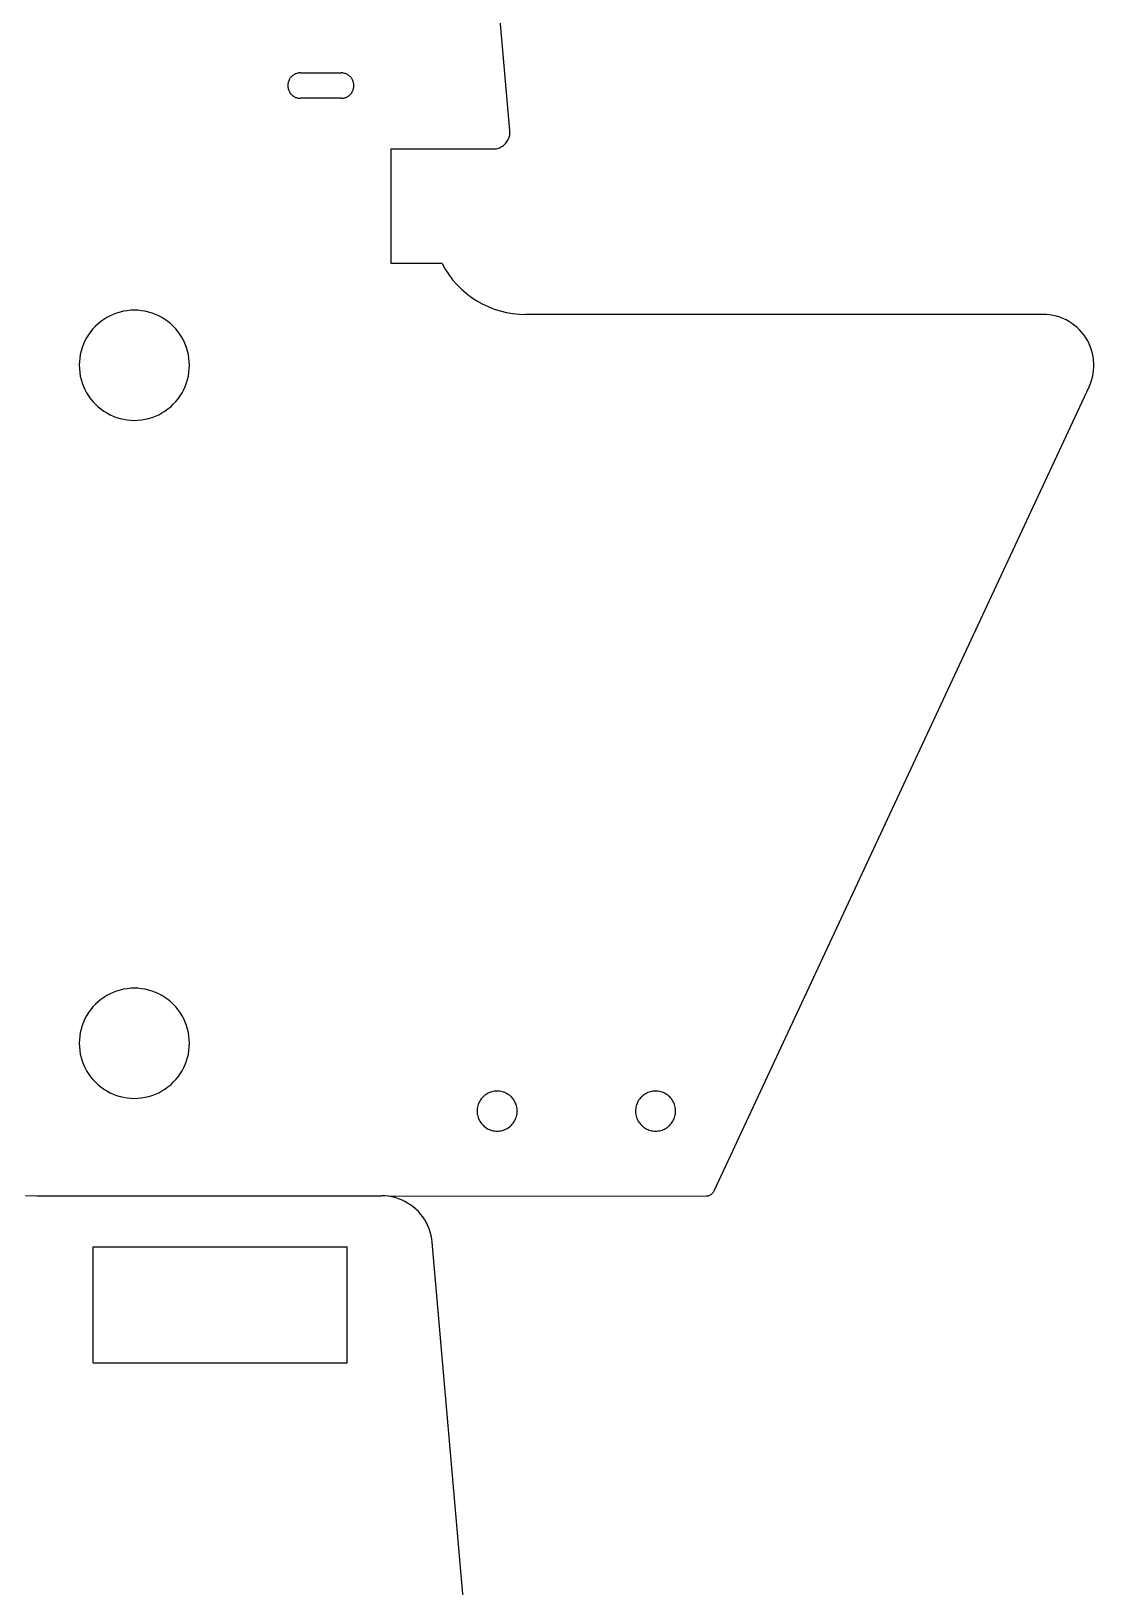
# Model space of a CAD drawing. Extents: x -22.3 to 21.7, y -13.4 to 13.4.
# Drawn here: x 14.563 to 17.031, y 1.467 to 5.08 of the extents above; entities that cross this region are included whole.
import ezdxf

# ---------------------------------------------------------------- set-up
doc = ezdxf.new("R2010")
doc.units = 0
doc.header["$MEASUREMENT"] = 0
doc.layers.get('0').update_dxf_attribs({"linetype": 'CONTINUOUS'})

msp = doc.modelspace()

# ---------------------------------------------------------------- linework, layer by layer
for p, q in [((15.675, 4.8494), (15.5053, 6.7892)), ((15.1591, 4.9557), (15.159, 4.9538)), ((15.159, 4.9538), (15.1591, 4.9519)), ((15.1593, 4.9577), (15.1591, 4.9557)), ((15.1591, 4.9519), (15.1593, 4.9499)), ((15.1596, 4.9596), (15.1593, 4.9577)), ((15.16, 4.9614), (15.1596, 4.9596)), ((15.1606, 4.9633), (15.16, 4.9614)), ((15.1613, 4.9651), (15.1606, 4.9633)), ((15.1621, 4.9669), (15.1613, 4.9651)), ((15.163, 4.9686), (15.1621, 4.9669)), ((15.164, 4.9702), (15.163, 4.9686)), ((15.1651, 4.9718), (15.164, 4.9702)), ((15.1664, 4.9733), (15.1651, 4.9718)), ((15.1677, 4.9747), (15.1664, 4.9733)), ((15.1691, 4.976), (15.1677, 4.9747)), ((15.1706, 4.9772), (15.1691, 4.976)), ((15.1722, 4.9783), (15.1706, 4.9772)), ((15.1738, 4.9794), (15.1722, 4.9783)), ((15.1755, 4.9803), (15.1738, 4.9794)), ((15.1773, 4.9811), (15.1755, 4.9803)), ((15.1791, 4.9818), (15.1773, 4.9811)), ((15.1809, 4.9823), (15.1791, 4.9818)), ((15.1828, 4.9828), (15.1809, 4.9823)), ((15.1847, 4.9831), (15.1828, 4.9828)), ((15.1866, 4.9833), (15.1847, 4.9831)), ((15.1886, 4.9833), (15.1866, 4.9833)), ((15.1886, 4.9833), (15.2831, 4.9833)), ((15.285, 4.9833), (15.2831, 4.9833)), ((15.2869, 4.9831), (15.285, 4.9833)), ((15.2888, 4.9828), (15.2869, 4.9831)), ((15.2907, 4.9823), (15.2888, 4.9828)), ((15.2925, 4.9818), (15.2907, 4.9823)), ((15.2944, 4.9811), (15.2925, 4.9818)), ((15.2961, 4.9803), (15.2944, 4.9811)), ((15.2978, 4.9794), (15.2961, 4.9803)), ((15.2995, 4.9783), (15.2978, 4.9794)), ((15.301, 4.9772), (15.2995, 4.9783)), ((15.3025, 4.976), (15.301, 4.9772)), ((15.3039, 4.9747), (15.3025, 4.976)), ((15.3053, 4.9733), (15.3039, 4.9747)), ((15.3065, 4.9718), (15.3053, 4.9733)), ((15.3076, 4.9702), (15.3065, 4.9718)), ((15.3086, 4.9686), (15.3076, 4.9702)), ((15.3095, 4.9669), (15.3086, 4.9686)), ((15.3103, 4.9651), (15.3095, 4.9669)), ((15.311, 4.9633), (15.3103, 4.9651)), ((15.3116, 4.9614), (15.311, 4.9633)), ((15.312, 4.9596), (15.3116, 4.9614)), ((15.3123, 4.9577), (15.312, 4.9596)), ((15.3125, 4.9557), (15.3123, 4.9577)), ((15.3123, 4.9499), (15.3125, 4.9519)), ((15.3126, 4.9538), (15.3125, 4.9557)), ((15.3125, 4.9519), (15.3126, 4.9538)), ((15.1593, 4.9499), (15.1596, 4.948)), ((15.1596, 4.948), (15.16, 4.9462)), ((15.16, 4.9462), (15.1606, 4.9443)), ((15.1606, 4.9443), (15.1613, 4.9425)), ((15.1613, 4.9425), (15.1621, 4.9407)), ((15.1621, 4.9407), (15.163, 4.939)), ((15.163, 4.939), (15.164, 4.9374)), ((15.164, 4.9374), (15.1651, 4.9358)), ((15.1651, 4.9358), (15.1664, 4.9343)), ((15.1664, 4.9343), (15.1677, 4.9329)), ((15.1677, 4.9329), (15.1691, 4.9316)), ((15.1691, 4.9316), (15.1706, 4.9304)), ((15.1706, 4.9304), (15.1722, 4.9292)), ((15.1722, 4.9292), (15.1738, 4.9282)), ((15.1738, 4.9282), (15.1755, 4.9273)), ((15.1755, 4.9273), (15.1773, 4.9265)), ((15.1773, 4.9265), (15.1791, 4.9258)), ((15.1791, 4.9258), (15.1809, 4.9253)), ((15.1809, 4.9253), (15.1828, 4.9248)), ((15.1828, 4.9248), (15.1847, 4.9245)), ((15.1847, 4.9245), (15.1866, 4.9243)), ((15.1866, 4.9243), (15.1886, 4.9243)), ((15.2831, 4.9243), (15.1886, 4.9243)), ((15.2831, 4.9243), (15.285, 4.9243)), ((15.285, 4.9243), (15.2869, 4.9245)), ((15.2869, 4.9245), (15.2888, 4.9248)), ((15.2888, 4.9248), (15.2907, 4.9253)), ((15.2907, 4.9253), (15.2925, 4.9258)), ((15.2925, 4.9258), (15.2944, 4.9265)), ((15.2944, 4.9265), (15.2961, 4.9273)), ((15.2961, 4.9273), (15.2978, 4.9282)), ((15.2978, 4.9282), (15.2995, 4.9292)), ((15.2995, 4.9292), (15.301, 4.9304)), ((15.301, 4.9304), (15.3025, 4.9316)), ((15.3025, 4.9316), (15.3039, 4.9329)), ((15.3039, 4.9329), (15.3053, 4.9343)), ((15.3053, 4.9343), (15.3065, 4.9358)), ((15.3065, 4.9358), (15.3076, 4.9374)), ((15.3076, 4.9374), (15.3086, 4.939)), ((15.3086, 4.939), (15.3095, 4.9407)), ((15.3095, 4.9407), (15.3103, 4.9425)), ((15.3103, 4.9425), (15.311, 4.9443)), ((15.311, 4.9443), (15.3116, 4.9462)), ((15.3116, 4.9462), (15.312, 4.948)), ((15.312, 4.948), (15.3123, 4.9499)), ((15.6749, 4.8415), (15.6751, 4.8441)), ((15.6751, 4.8467), (15.675, 4.8494)), ((15.6751, 4.8441), (15.6751, 4.8467)), ((15.3992, 4.5404), (15.3992, 4.8066)), ((15.3992, 4.8066), (15.6358, 4.8066)), ((15.6358, 4.8066), (15.6384, 4.8066)), ((15.6384, 4.8066), (15.641, 4.8069)), ((15.641, 4.8069), (15.6435, 4.8073)), ((15.6435, 4.8073), (15.6461, 4.8079)), ((15.6461, 4.8079), (15.6486, 4.8087)), ((15.6486, 4.8087), (15.651, 4.8096)), ((15.651, 4.8096), (15.6534, 4.8107)), ((15.6534, 4.8107), (15.6557, 4.812)), ((15.6557, 4.812), (15.6579, 4.8134)), ((15.6579, 4.8134), (15.66, 4.8149)), ((15.66, 4.8149), (15.662, 4.8166)), ((15.662, 4.8166), (15.6639, 4.8184)), ((15.6639, 4.8184), (15.6657, 4.8203)), ((15.6657, 4.8203), (15.6673, 4.8223)), ((15.6673, 4.8223), (15.6688, 4.8245)), ((15.6688, 4.8245), (15.6701, 4.8267)), ((15.6701, 4.8267), (15.6713, 4.829)), ((15.6713, 4.829), (15.6724, 4.8314)), ((15.6724, 4.8314), (15.6732, 4.8339)), ((15.6732, 4.8339), (15.674, 4.8364)), ((15.674, 4.8364), (15.6745, 4.839)), ((15.6745, 4.839), (15.6749, 4.8415)), ((15.5173, 4.5404), (15.3992, 4.5404)), ((15.5173, 4.5404), (15.5246, 4.5274)), ((15.5246, 4.5274), (15.5328, 4.5149)), ((15.5328, 4.5149), (15.5418, 4.503)), ((15.5418, 4.503), (15.5516, 4.4917)), ((15.5516, 4.4917), (15.5622, 4.4812)), ((15.5622, 4.4812), (15.5734, 4.4714)), ((15.5734, 4.4714), (15.5853, 4.4623)), ((15.5853, 4.4623), (15.5978, 4.4541)), ((15.5978, 4.4541), (15.6108, 4.4468)), ((15.6108, 4.4468), (15.6243, 4.4404)), ((14.7317, 4.4106), (14.7249, 4.4057)), ((14.7388, 4.415), (14.7317, 4.4106)), ((14.7462, 4.4189), (14.7388, 4.415)), ((14.7538, 4.4224), (14.7462, 4.4189)), ((14.7616, 4.4254), (14.7538, 4.4224)), ((14.7696, 4.4278), (14.7616, 4.4254)), ((14.7778, 4.4297), (14.7696, 4.4278)), ((14.786, 4.431), (14.7778, 4.4297)), ((14.7944, 4.4319), (14.786, 4.431)), ((14.8027, 4.4321), (14.7944, 4.4319)), ((14.8111, 4.4319), (14.8027, 4.4321)), ((14.8194, 4.431), (14.8111, 4.4319)), ((14.8277, 4.4297), (14.8194, 4.431)), ((14.8359, 4.4278), (14.8277, 4.4297)), ((14.8439, 4.4254), (14.8359, 4.4278)), ((14.8517, 4.4224), (14.8439, 4.4254)), ((14.8593, 4.4189), (14.8517, 4.4224)), ((14.8667, 4.415), (14.8593, 4.4189)), ((14.8738, 4.4106), (14.8667, 4.415)), ((14.8806, 4.4057), (14.8738, 4.4106)), ((15.6243, 4.4404), (15.6382, 4.4349)), ((15.6382, 4.4349), (15.6524, 4.4304)), ((15.6524, 4.4304), (15.6669, 4.4269)), ((15.6669, 4.4269), (15.6816, 4.4243)), ((15.6816, 4.4243), (15.6965, 4.4228)), ((15.6965, 4.4228), (15.7114, 4.4223)), ((16.9133, 4.4223), (15.7114, 4.4223)), ((16.9212, 4.422), (16.9133, 4.4223)), ((16.929, 4.4212), (16.9212, 4.422)), ((16.9368, 4.4199), (16.929, 4.4212)), ((16.9445, 4.4181), (16.9368, 4.4199)), ((16.9521, 4.4158), (16.9445, 4.4181)), ((16.9594, 4.4129), (16.9521, 4.4158)), ((16.9666, 4.4096), (16.9594, 4.4129)), ((16.9735, 4.4058), (16.9666, 4.4096)), ((14.6964, 4.3753), (14.6919, 4.3682)), ((14.7012, 4.3821), (14.6964, 4.3753)), ((14.7065, 4.3886), (14.7012, 4.3821)), ((14.7123, 4.3947), (14.7065, 4.3886)), ((14.7184, 4.4004), (14.7123, 4.3947)), ((14.7249, 4.4057), (14.7184, 4.4004)), ((14.8871, 4.4004), (14.8806, 4.4057)), ((14.8932, 4.3947), (14.8871, 4.4004)), ((14.8989, 4.3886), (14.8932, 4.3947)), ((14.9043, 4.3821), (14.8989, 4.3886)), ((14.9091, 4.3753), (14.9043, 4.3821)), ((14.9136, 4.3682), (14.9091, 4.3753)), ((16.9802, 4.4015), (16.9735, 4.4058)), ((16.9865, 4.3968), (16.9802, 4.4015)), ((16.9926, 4.3917), (16.9865, 4.3968)), ((16.9982, 4.3862), (16.9926, 4.3917)), ((17.0035, 4.3804), (16.9982, 4.3862)), ((17.0084, 4.3742), (17.0035, 4.3804)), ((17.0129, 4.3677), (17.0084, 4.3742)), ((14.6792, 4.3373), (14.6772, 4.3292)), ((14.6816, 4.3453), (14.6792, 4.3373)), ((14.6845, 4.3532), (14.6816, 4.3453)), ((14.688, 4.3608), (14.6845, 4.3532)), ((14.6919, 4.3682), (14.688, 4.3608)), ((14.9175, 4.3608), (14.9136, 4.3682)), ((14.921, 4.3532), (14.9175, 4.3608)), ((14.9239, 4.3453), (14.921, 4.3532)), ((14.9263, 4.3373), (14.9239, 4.3453)), ((14.9282, 4.3292), (14.9263, 4.3373)), ((17.0169, 4.3608), (17.0129, 4.3677)), ((17.0205, 4.3538), (17.0169, 4.3608)), ((17.0235, 4.3465), (17.0205, 4.3538)), ((17.0261, 4.3391), (17.0235, 4.3465)), ((17.0282, 4.3314), (17.0261, 4.3391)), ((14.6751, 4.3126), (14.6748, 4.3042)), ((14.6748, 4.3042), (14.6751, 4.2958)), ((14.6759, 4.3209), (14.6751, 4.3126)), ((14.6772, 4.3292), (14.6759, 4.3209)), ((14.9296, 4.3209), (14.9282, 4.3292)), ((14.9304, 4.3126), (14.9296, 4.3209)), ((14.9307, 4.3042), (14.9304, 4.3126)), ((14.9304, 4.2958), (14.9307, 4.3042)), ((17.0298, 4.3237), (17.0282, 4.3314)), ((17.0308, 4.3159), (17.0298, 4.3237)), ((17.0313, 4.308), (17.0308, 4.3159)), ((17.0313, 4.3001), (17.0313, 4.308)), ((14.6751, 4.2958), (14.6759, 4.2875)), ((14.6759, 4.2875), (14.6772, 4.2792)), ((14.6772, 4.2792), (14.6792, 4.2711)), ((14.6792, 4.2711), (14.6816, 4.2631)), ((14.9239, 4.2631), (14.9263, 4.2711)), ((14.9263, 4.2711), (14.9282, 4.2792)), ((14.9282, 4.2792), (14.9296, 4.2875)), ((14.9296, 4.2875), (14.9304, 4.2958)), ((17.0234, 4.2615), (17.026, 4.269)), ((17.026, 4.269), (17.0281, 4.2766)), ((17.0281, 4.2766), (17.0297, 4.2844)), ((17.0297, 4.2844), (17.0308, 4.2922)), ((17.0308, 4.2922), (17.0313, 4.3001)), ((14.6816, 4.2631), (14.6845, 4.2552)), ((14.6845, 4.2552), (14.688, 4.2476)), ((14.688, 4.2476), (14.6919, 4.2402)), ((14.6919, 4.2402), (14.6964, 4.2331)), ((14.6964, 4.2331), (14.7012, 4.2263)), ((14.9043, 4.2263), (14.9091, 4.2331)), ((14.9091, 4.2331), (14.9136, 4.2402)), ((14.9136, 4.2402), (14.9175, 4.2476)), ((14.9175, 4.2476), (14.921, 4.2552)), ((14.921, 4.2552), (14.9239, 4.2631)), ((16.1493, 2.3864), (17.0203, 4.2543)), ((17.0203, 4.2543), (17.0234, 4.2615)), ((14.7012, 4.2263), (14.7065, 4.2198)), ((14.7065, 4.2198), (14.7123, 4.2137)), ((14.7123, 4.2137), (14.7184, 4.208)), ((14.7184, 4.208), (14.7249, 4.2027)), ((14.7249, 4.2027), (14.7317, 4.1978)), ((14.7317, 4.1978), (14.7388, 4.1934)), ((14.7388, 4.1934), (14.7462, 4.1894)), ((14.8593, 4.1894), (14.8667, 4.1934)), ((14.8667, 4.1934), (14.8738, 4.1978)), ((14.8738, 4.1978), (14.8806, 4.2027)), ((14.8806, 4.2027), (14.8871, 4.208)), ((14.8871, 4.208), (14.8932, 4.2137)), ((14.8932, 4.2137), (14.8989, 4.2198)), ((14.8989, 4.2198), (14.9043, 4.2263)), ((14.7462, 4.1894), (14.7538, 4.186)), ((14.7538, 4.186), (14.7616, 4.183)), ((14.7616, 4.183), (14.7696, 4.1806)), ((14.7696, 4.1806), (14.7778, 4.1787)), ((14.7778, 4.1787), (14.786, 4.1773)), ((14.786, 4.1773), (14.7944, 4.1765)), ((14.7944, 4.1765), (14.8027, 4.1762)), ((14.8027, 4.1762), (14.8111, 4.1765)), ((14.8111, 4.1765), (14.8194, 4.1773)), ((14.8194, 4.1773), (14.8277, 4.1787)), ((14.8277, 4.1787), (14.8359, 4.1806)), ((14.8359, 4.1806), (14.8439, 4.183)), ((14.8439, 4.183), (14.8517, 4.186)), ((14.8517, 4.186), (14.8593, 4.1894)), ((14.7778, 2.8549), (14.7696, 2.853)), ((14.786, 2.8562), (14.7778, 2.8549)), ((14.7944, 2.8571), (14.786, 2.8562)), ((14.8027, 2.8573), (14.7944, 2.8571)), ((14.8111, 2.8571), (14.8027, 2.8573)), ((14.8194, 2.8562), (14.8111, 2.8571)), ((14.8277, 2.8549), (14.8194, 2.8562)), ((14.8359, 2.853), (14.8277, 2.8549)), ((14.7123, 2.8199), (14.7065, 2.8138)), ((14.7184, 2.8256), (14.7123, 2.8199)), ((14.7249, 2.8309), (14.7184, 2.8256)), ((14.7317, 2.8358), (14.7249, 2.8309)), ((14.7388, 2.8402), (14.7317, 2.8358)), ((14.7462, 2.8441), (14.7388, 2.8402)), ((14.7538, 2.8476), (14.7462, 2.8441)), ((14.7616, 2.8505), (14.7538, 2.8476)), ((14.7696, 2.853), (14.7616, 2.8505)), ((14.8439, 2.8505), (14.8359, 2.853)), ((14.8517, 2.8476), (14.8439, 2.8505)), ((14.8593, 2.8441), (14.8517, 2.8476)), ((14.8667, 2.8402), (14.8593, 2.8441)), ((14.8738, 2.8358), (14.8667, 2.8402)), ((14.8806, 2.8309), (14.8738, 2.8358)), ((14.8871, 2.8256), (14.8806, 2.8309)), ((14.8932, 2.8199), (14.8871, 2.8256)), ((14.8989, 2.8138), (14.8932, 2.8199)), ((14.688, 2.786), (14.6845, 2.7784)), ((14.6919, 2.7934), (14.688, 2.786)), ((14.6964, 2.8005), (14.6919, 2.7934)), ((14.7012, 2.8073), (14.6964, 2.8005)), ((14.7065, 2.8138), (14.7012, 2.8073)), ((14.9043, 2.8073), (14.8989, 2.8138)), ((14.9091, 2.8005), (14.9043, 2.8073)), ((14.9136, 2.7934), (14.9091, 2.8005)), ((14.9175, 2.786), (14.9136, 2.7934)), ((14.921, 2.7784), (14.9175, 2.786)), ((14.6772, 2.7543), (14.6759, 2.7461)), ((14.6792, 2.7625), (14.6772, 2.7543)), ((14.6816, 2.7705), (14.6792, 2.7625)), ((14.6845, 2.7784), (14.6816, 2.7705)), ((14.9239, 2.7705), (14.921, 2.7784)), ((14.9263, 2.7625), (14.9239, 2.7705)), ((14.9282, 2.7543), (14.9263, 2.7625)), ((14.9296, 2.7461), (14.9282, 2.7543)), ((14.6751, 2.7378), (14.6748, 2.7294)), ((14.6748, 2.7294), (14.6751, 2.721)), ((14.6759, 2.7461), (14.6751, 2.7378)), ((14.6751, 2.721), (14.6759, 2.7127)), ((14.6759, 2.7127), (14.6772, 2.7044)), ((14.9282, 2.7044), (14.9296, 2.7127)), ((14.9304, 2.7378), (14.9296, 2.7461)), ((14.9296, 2.7127), (14.9304, 2.721)), ((14.9307, 2.7294), (14.9304, 2.7378)), ((14.9304, 2.721), (14.9307, 2.7294)), ((14.6772, 2.7044), (14.6792, 2.6963)), ((14.6792, 2.6963), (14.6816, 2.6883)), ((14.6816, 2.6883), (14.6845, 2.6804)), ((14.6845, 2.6804), (14.688, 2.6728)), ((14.9175, 2.6728), (14.921, 2.6804)), ((14.921, 2.6804), (14.9239, 2.6883)), ((14.9239, 2.6883), (14.9263, 2.6963)), ((14.9263, 2.6963), (14.9282, 2.7044)), ((14.688, 2.6728), (14.6919, 2.6654)), ((14.6919, 2.6654), (14.6964, 2.6583)), ((14.6964, 2.6583), (14.7012, 2.6515)), ((14.7012, 2.6515), (14.7065, 2.645)), ((14.7065, 2.645), (14.7123, 2.6389)), ((14.7123, 2.6389), (14.7184, 2.6332)), ((14.8871, 2.6332), (14.8932, 2.6389)), ((14.8932, 2.6389), (14.8989, 2.645)), ((14.8989, 2.645), (14.9043, 2.6515)), ((14.9043, 2.6515), (14.9091, 2.6583)), ((14.9091, 2.6583), (14.9136, 2.6654)), ((14.9136, 2.6654), (14.9175, 2.6728)), ((14.7184, 2.6332), (14.7249, 2.6279)), ((14.7249, 2.6279), (14.7317, 2.623)), ((14.7317, 2.623), (14.7388, 2.6186)), ((14.7388, 2.6186), (14.7462, 2.6146)), ((14.7462, 2.6146), (14.7538, 2.6112)), ((14.7538, 2.6112), (14.7616, 2.6082)), ((14.7616, 2.6082), (14.7696, 2.6058)), ((14.7696, 2.6058), (14.7778, 2.6039)), ((14.7778, 2.6039), (14.786, 2.6025)), ((14.786, 2.6025), (14.7944, 2.6017)), ((14.8111, 2.6017), (14.8194, 2.6025)), ((14.8194, 2.6025), (14.8277, 2.6039)), ((14.8277, 2.6039), (14.8359, 2.6058)), ((14.8359, 2.6058), (14.8439, 2.6082)), ((14.8439, 2.6082), (14.8517, 2.6112)), ((14.8517, 2.6112), (14.8593, 2.6146)), ((14.8593, 2.6146), (14.8667, 2.6186)), ((14.8667, 2.6186), (14.8738, 2.623)), ((14.8738, 2.623), (14.8806, 2.6279)), ((14.8806, 2.6279), (14.8871, 2.6332)), ((15.6104, 2.6026), (15.6085, 2.6002)), ((15.6125, 2.6048), (15.6104, 2.6026)), ((15.6147, 2.6069), (15.6125, 2.6048)), ((15.6171, 2.6088), (15.6147, 2.6069)), ((15.6195, 2.6106), (15.6171, 2.6088)), ((15.6221, 2.6122), (15.6195, 2.6106)), ((15.6248, 2.6136), (15.6221, 2.6122)), ((15.6276, 2.6149), (15.6248, 2.6136)), ((15.6304, 2.6159), (15.6276, 2.6149)), ((15.6333, 2.6168), (15.6304, 2.6159)), ((15.6363, 2.6175), (15.6333, 2.6168)), ((15.6393, 2.618), (15.6363, 2.6175)), ((15.6423, 2.6183), (15.6393, 2.618)), ((15.6454, 2.6184), (15.6423, 2.6183)), ((15.6484, 2.6183), (15.6454, 2.6184)), ((15.6514, 2.618), (15.6484, 2.6183)), ((15.6544, 2.6175), (15.6514, 2.618)), ((15.6574, 2.6168), (15.6544, 2.6175)), ((15.6603, 2.6159), (15.6574, 2.6168)), ((15.6632, 2.6149), (15.6603, 2.6159)), ((15.6659, 2.6136), (15.6632, 2.6149)), ((15.6686, 2.6122), (15.6659, 2.6136)), ((15.6712, 2.6106), (15.6686, 2.6122)), ((15.6737, 2.6088), (15.6712, 2.6106)), ((15.676, 2.6069), (15.6737, 2.6088)), ((15.6783, 2.6048), (15.676, 2.6069)), ((15.6803, 2.6026), (15.6783, 2.6048)), ((15.6823, 2.6002), (15.6803, 2.6026)), ((15.9784, 2.6026), (15.9765, 2.6002)), ((15.9805, 2.6048), (15.9784, 2.6026)), ((15.9827, 2.6069), (15.9805, 2.6048)), ((15.9851, 2.6088), (15.9827, 2.6069)), ((15.9875, 2.6106), (15.9851, 2.6088)), ((15.9901, 2.6122), (15.9875, 2.6106)), ((15.9928, 2.6136), (15.9901, 2.6122)), ((15.9956, 2.6149), (15.9928, 2.6136)), ((15.9984, 2.6159), (15.9956, 2.6149)), ((16.0013, 2.6168), (15.9984, 2.6159)), ((16.0043, 2.6175), (16.0013, 2.6168)), ((16.0073, 2.618), (16.0043, 2.6175)), ((16.0103, 2.6183), (16.0073, 2.618)), ((16.0134, 2.6184), (16.0103, 2.6183)), ((16.0164, 2.6183), (16.0134, 2.6184)), ((16.0194, 2.618), (16.0164, 2.6183)), ((16.0224, 2.6175), (16.0194, 2.618)), ((16.0254, 2.6168), (16.0224, 2.6175)), ((16.0283, 2.6159), (16.0254, 2.6168)), ((16.0312, 2.6149), (16.0283, 2.6159)), ((16.0339, 2.6136), (16.0312, 2.6149)), ((16.0366, 2.6122), (16.0339, 2.6136)), ((16.0392, 2.6106), (16.0366, 2.6122)), ((16.0417, 2.6088), (16.0392, 2.6106)), ((16.044, 2.6069), (16.0417, 2.6088)), ((16.0463, 2.6048), (16.044, 2.6069)), ((16.0483, 2.6026), (16.0463, 2.6048)), ((16.0503, 2.6002), (16.0483, 2.6026)), ((14.7944, 2.6017), (14.8027, 2.6014)), ((14.8027, 2.6014), (14.8111, 2.6017)), ((15.599, 2.5749), (15.5989, 2.5719)), ((15.5989, 2.5719), (15.599, 2.5689)), ((15.5993, 2.578), (15.599, 2.5749)), ((15.599, 2.5689), (15.5993, 2.5658)), ((15.5998, 2.581), (15.5993, 2.578)), ((15.5993, 2.5658), (15.5998, 2.5628)), ((15.6005, 2.5839), (15.5998, 2.581)), ((15.6013, 2.5869), (15.6005, 2.5839)), ((15.6024, 2.5897), (15.6013, 2.5869)), ((15.6037, 2.5925), (15.6024, 2.5897)), ((15.6051, 2.5952), (15.6037, 2.5925)), ((15.6067, 2.5977), (15.6051, 2.5952)), ((15.6085, 2.6002), (15.6067, 2.5977)), ((15.684, 2.5977), (15.6823, 2.6002)), ((15.6856, 2.5952), (15.684, 2.5977)), ((15.6871, 2.5925), (15.6856, 2.5952)), ((15.6883, 2.5897), (15.6871, 2.5925)), ((15.6894, 2.5869), (15.6883, 2.5897)), ((15.6903, 2.5839), (15.6894, 2.5869)), ((15.691, 2.581), (15.6903, 2.5839)), ((15.6915, 2.578), (15.691, 2.581)), ((15.691, 2.5628), (15.6915, 2.5658)), ((15.6918, 2.5749), (15.6915, 2.578)), ((15.6915, 2.5658), (15.6918, 2.5689)), ((15.6919, 2.5719), (15.6918, 2.5749)), ((15.6918, 2.5689), (15.6919, 2.5719)), ((15.967, 2.5749), (15.9669, 2.5719)), ((15.9669, 2.5719), (15.967, 2.5689)), ((15.9673, 2.578), (15.967, 2.5749)), ((15.967, 2.5689), (15.9673, 2.5658)), ((15.9678, 2.581), (15.9673, 2.578)), ((15.9673, 2.5658), (15.9678, 2.5628)), ((15.9685, 2.5839), (15.9678, 2.581)), ((15.9693, 2.5869), (15.9685, 2.5839)), ((15.9704, 2.5897), (15.9693, 2.5869)), ((15.9717, 2.5925), (15.9704, 2.5897)), ((15.9731, 2.5952), (15.9717, 2.5925)), ((15.9747, 2.5977), (15.9731, 2.5952)), ((15.9765, 2.6002), (15.9747, 2.5977)), ((16.052, 2.5977), (16.0503, 2.6002)), ((16.0536, 2.5952), (16.052, 2.5977)), ((16.0551, 2.5925), (16.0536, 2.5952)), ((16.0563, 2.5897), (16.0551, 2.5925)), ((16.0574, 2.5869), (16.0563, 2.5897)), ((16.0583, 2.5839), (16.0574, 2.5869)), ((16.059, 2.581), (16.0583, 2.5839)), ((16.0595, 2.578), (16.059, 2.581)), ((16.059, 2.5628), (16.0595, 2.5658)), ((16.0598, 2.5749), (16.0595, 2.578)), ((16.0595, 2.5658), (16.0598, 2.5689)), ((16.0599, 2.5719), (16.0598, 2.5749)), ((16.0598, 2.5689), (16.0599, 2.5719)), ((15.5998, 2.5628), (15.6005, 2.5599)), ((15.6005, 2.5599), (15.6013, 2.557)), ((15.6013, 2.557), (15.6024, 2.5541)), ((15.6024, 2.5541), (15.6037, 2.5513)), ((15.6037, 2.5513), (15.6051, 2.5487)), ((15.6051, 2.5487), (15.6067, 2.5461)), ((15.6067, 2.5461), (15.6085, 2.5436)), ((15.6085, 2.5436), (15.6104, 2.5412)), ((15.6104, 2.5412), (15.6125, 2.539)), ((15.6125, 2.539), (15.6147, 2.5369)), ((15.6147, 2.5369), (15.6171, 2.535)), ((15.6171, 2.535), (15.6195, 2.5332)), ((15.6195, 2.5332), (15.6221, 2.5316)), ((15.6221, 2.5316), (15.6248, 2.5302)), ((15.6248, 2.5302), (15.6276, 2.5289)), ((15.6632, 2.5289), (15.6659, 2.5302)), ((15.6659, 2.5302), (15.6686, 2.5316)), ((15.6686, 2.5316), (15.6712, 2.5332)), ((15.6712, 2.5332), (15.6737, 2.535)), ((15.6737, 2.535), (15.676, 2.5369)), ((15.676, 2.5369), (15.6783, 2.539)), ((15.6783, 2.539), (15.6803, 2.5412)), ((15.6803, 2.5412), (15.6823, 2.5436)), ((15.6823, 2.5436), (15.684, 2.5461)), ((15.684, 2.5461), (15.6856, 2.5487)), ((15.6856, 2.5487), (15.6871, 2.5513)), ((15.6871, 2.5513), (15.6883, 2.5541)), ((15.6883, 2.5541), (15.6894, 2.557)), ((15.6894, 2.557), (15.6903, 2.5599)), ((15.6903, 2.5599), (15.691, 2.5628)), ((15.9678, 2.5628), (15.9685, 2.5599)), ((15.9685, 2.5599), (15.9693, 2.557)), ((15.9693, 2.557), (15.9704, 2.5541)), ((15.9704, 2.5541), (15.9717, 2.5513)), ((15.9717, 2.5513), (15.9731, 2.5487)), ((15.9731, 2.5487), (15.9747, 2.5461)), ((15.9747, 2.5461), (15.9765, 2.5436)), ((15.9765, 2.5436), (15.9784, 2.5412)), ((15.9784, 2.5412), (15.9805, 2.539)), ((15.9805, 2.539), (15.9827, 2.5369)), ((15.9827, 2.5369), (15.9851, 2.535)), ((15.9851, 2.535), (15.9875, 2.5332)), ((15.9875, 2.5332), (15.9901, 2.5316)), ((15.9901, 2.5316), (15.9928, 2.5302)), ((15.9928, 2.5302), (15.9956, 2.5289)), ((16.0312, 2.5289), (16.0339, 2.5302)), ((16.0339, 2.5302), (16.0366, 2.5316)), ((16.0366, 2.5316), (16.0392, 2.5332)), ((16.0392, 2.5332), (16.0417, 2.535)), ((16.0417, 2.535), (16.044, 2.5369)), ((16.044, 2.5369), (16.0463, 2.539)), ((16.0463, 2.539), (16.0483, 2.5412)), ((16.0483, 2.5412), (16.0503, 2.5436)), ((16.0503, 2.5436), (16.052, 2.5461)), ((16.052, 2.5461), (16.0536, 2.5487)), ((16.0536, 2.5487), (16.0551, 2.5513)), ((16.0551, 2.5513), (16.0563, 2.5541)), ((16.0563, 2.5541), (16.0574, 2.557)), ((16.0574, 2.557), (16.0583, 2.5599)), ((16.0583, 2.5599), (16.059, 2.5628)), ((15.6276, 2.5289), (15.6304, 2.5279)), ((15.6304, 2.5279), (15.6333, 2.527)), ((15.6333, 2.527), (15.6363, 2.5263)), ((15.6363, 2.5263), (15.6393, 2.5258)), ((15.6393, 2.5258), (15.6423, 2.5255)), ((15.6423, 2.5255), (15.6454, 2.5254)), ((15.6454, 2.5254), (15.6484, 2.5255)), ((15.6484, 2.5255), (15.6514, 2.5258)), ((15.6514, 2.5258), (15.6544, 2.5263)), ((15.6544, 2.5263), (15.6574, 2.527)), ((15.6574, 2.527), (15.6603, 2.5279)), ((15.6603, 2.5279), (15.6632, 2.5289)), ((15.9956, 2.5289), (15.9984, 2.5279)), ((15.9984, 2.5279), (16.0013, 2.527)), ((16.0013, 2.527), (16.0043, 2.5263)), ((16.0043, 2.5263), (16.0073, 2.5258)), ((16.0073, 2.5258), (16.0103, 2.5255)), ((16.0103, 2.5255), (16.0134, 2.5254)), ((16.0134, 2.5254), (16.0164, 2.5255)), ((16.0164, 2.5255), (16.0194, 2.5258)), ((16.0194, 2.5258), (16.0224, 2.5263)), ((16.0224, 2.5263), (16.0254, 2.527)), ((16.0254, 2.527), (16.0283, 2.5279)), ((16.0283, 2.5279), (16.0312, 2.5289)), ((16.1481, 2.3841), (16.1487, 2.3853)), ((16.1487, 2.3853), (16.1493, 2.3864)), ((14.5495, 2.376), (14.5764, 2.3751)), ((14.5764, 2.3751), (15.3769, 2.3751)), ((15.3848, 2.3748), (15.3769, 2.3751)), ((15.3928, 2.374), (15.3848, 2.3748)), ((15.3928, 2.374), (16.1315, 2.3751)), ((15.4006, 2.3726), (15.3928, 2.374)), ((15.4084, 2.3708), (15.4006, 2.3726)), ((15.416, 2.3684), (15.4084, 2.3708)), ((15.4234, 2.3655), (15.416, 2.3684)), ((15.4306, 2.3621), (15.4234, 2.3655)), ((15.4375, 2.3583), (15.4306, 2.3621)), ((15.4442, 2.354), (15.4375, 2.3583)), ((15.4506, 2.3492), (15.4442, 2.354)), ((15.4567, 2.344), (15.4506, 2.3492)), ((16.1315, 2.3751), (16.1328, 2.3751)), ((16.1328, 2.3751), (16.1341, 2.3752)), ((16.1341, 2.3752), (16.1354, 2.3754)), ((16.1354, 2.3754), (16.1367, 2.3758)), ((16.1367, 2.3758), (16.1379, 2.3761)), ((16.1379, 2.3761), (16.1392, 2.3766)), ((16.1392, 2.3766), (16.1403, 2.3772)), ((16.1403, 2.3772), (16.1415, 2.3778)), ((16.1415, 2.3778), (16.1426, 2.3785)), ((16.1426, 2.3785), (16.1437, 2.3793)), ((16.1437, 2.3793), (16.1447, 2.3801)), ((16.1447, 2.3801), (16.1456, 2.381)), ((16.1456, 2.381), (16.1465, 2.382)), ((16.1465, 2.382), (16.1473, 2.383)), ((16.1473, 2.383), (16.1481, 2.3841)), ((15.4624, 2.3385), (15.4567, 2.344)), ((15.4677, 2.3325), (15.4624, 2.3385)), ((15.4725, 2.3262), (15.4677, 2.3325)), ((15.477, 2.3196), (15.4725, 2.3262)), ((15.481, 2.3127), (15.477, 2.3196)), ((15.4845, 2.3056), (15.481, 2.3127)), ((15.4875, 2.2982), (15.4845, 2.3056)), ((15.4901, 2.2907), (15.4875, 2.2982)), ((15.4921, 2.283), (15.4901, 2.2907)), ((15.4936, 2.2751), (15.4921, 2.283)), ((14.7067, 1.9869), (14.7067, 2.2569)), ((14.7067, 2.2569), (15.2973, 2.2569)), ((15.2973, 1.9869), (15.2973, 2.2569)), ((15.4945, 2.2672), (15.4936, 2.2751)), ((15.6643, 0.3274), (15.4945, 2.2672)), ((14.7067, 1.9869), (15.2973, 1.9869))]:
    msp.add_line(p, q)

doc.saveas('drawing.dxf')
